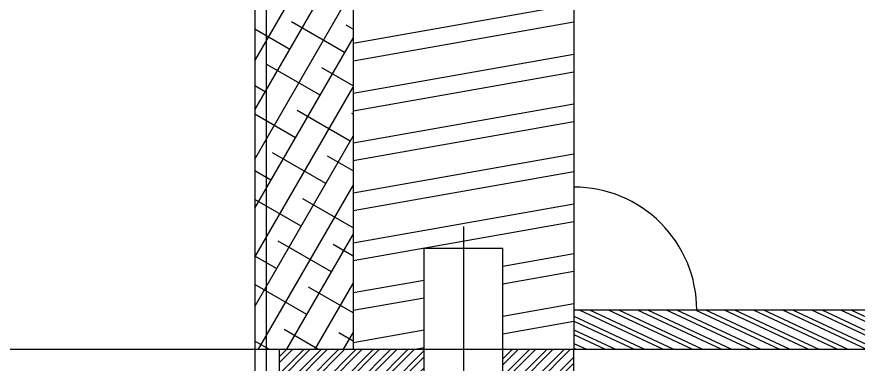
# Model space of a CAD drawing. Header units: millimetres. Extents: x 9612 to 23319, y 1863 to 14354.
# Drawn here: x 14317.1 to 14488.5, y 8415.6 to 8486.3 of the extents above; entities that cross this region are included whole.
import ezdxf

# ---------------------------------------------------------------- set-up
doc = ezdxf.new("R2010")
doc.units = ezdxf.units.MM
doc.header["$MEASUREMENT"] = 0

msp = doc.modelspace()

# ---------------------------------------------------------------- hatches: boundary and pattern name
at = {"linetype": 'Continuous'}
h = msp.add_hatch(dxfattribs=at)
h.set_pattern_fill('STEEL', color=256, scale=24, angle=110)
h.set_pattern_definition([(155, (-924.3922, 4786.142), (-1.05654565, -2.26576947), []), (155, (-925.5668, 4785.7146), (-1.05654565, -2.26576947), [])])
h.paths.add_polyline_path([(14200.6012, 8426.60356), (14075.6012, 8426.60356), (14075.6012, 8418.60356), (14200.6012, 8418.60356)])
h.paths.add_polyline_path([(14075.6012, 8426.60356), (14017.53046, 8426.60356), (14025.31558, 8418.60356), (14075.6012, 8418.60356)])
h.paths.add_polyline_path([(14555.6012, 8426.60356), (14430.6012, 8426.60356), (14430.6012, 8418.60356), (14555.6012, 8418.60356)])
h.paths.add_polyline_path([(14613.67194, 8426.60356), (14555.6012, 8426.60356), (14555.6012, 8418.60356), (14605.88683, 8418.60356)])
h = msp.add_hatch()
h.set_pattern_fill('STEEL', color=256, scale=24)
h.set_pattern_definition([(45, (13900.2342, 8221.2677), (-1.767767, 1.767767), []), (45, (13900.2342, 8222.5177), (-1.767767, 1.767767), [])])
h.paths.add_polyline_path([(14400.1012, 8418.60356), (14370.6012, 8418.60356), (14370.6012, 8403.60356), (14400.1012, 8403.60356)])
h.paths.add_polyline_path([(14430.6012, 8418.60356), (14416.1012, 8418.60356), (14416.1012, 8403.60356), (14430.6012, 8403.60356)])
h.paths.add_polyline_path([(14215.1012, 8418.60356), (14200.6012, 8418.60356), (14200.6012, 8403.60356), (14215.1012, 8403.60356)])
h.paths.add_polyline_path([(14260.6012, 8418.60356), (14231.1012, 8418.60356), (14231.1012, 8403.60356), (14260.6012, 8403.60356)])

# ---------------------------------------------------------------- linework, layer by layer
for p, q in [((14367.94221, 7061.05797), (14367.94221, 11654.85275)), ((14408.1012, 8443.59451), (14408.1012, 8398.64005)), ((14400.1012, 8403.60356), (14400.1012, 8439.10356)), ((14416.1012, 8439.10356), (14400.1012, 8439.10356)), ((14416.1012, 8403.60356), (14416.1012, 8439.10356))]:
    msp.add_line(p, q)
for p, q in [((14365.6012, 8739.88318), (14365.6012, 8343.64421)), ((14430.6012, 8590.51114), (14430.6012, 8418.60356)), ((14385.6012, 8568.60356), (14385.6012, 8418.60356)), ((14365.6012, 8477.30703), (14385.6012, 8511.94805)), ((14365.6012, 8467.30703), (14385.6012, 8501.94805)), ((14365.6012, 8457.30703), (14385.6012, 8491.94805)), ((14430.6012, 8488.75981), (14385.6012, 8480.8251)), ((14383.88156, 8478.96953), (14373.05624, 8485.21953)), ((14430.6012, 8485.16974), (14385.6012, 8477.23502)), ((14372.7213, 8479.63941), (14365.6012, 8483.7502)), ((14385.6012, 8483.7502), (14384.21649, 8484.54966)), ((14365.6012, 8447.30703), (14385.6012, 8481.94805)), ((14430.6012, 8478.60555), (14385.6012, 8470.67083)), ((14378.88156, 8470.30928), (14368.05624, 8476.55928)), ((14385.6012, 8472.20319), (14379.21649, 8475.88941)), ((14430.6012, 8475.01547), (14385.6012, 8467.08076)), ((14367.7213, 8470.97915), (14365.6012, 8472.20319)), ((14365.6012, 8437.30703), (14385.6012, 8471.94805)), ((14430.6012, 8468.45128), (14385.6012, 8460.51656)), ((14373.88156, 8461.64903), (14365.6012, 8466.42969)), ((14385.04181, 8460.97915), (14374.21649, 8467.22915)), ((14385.6012, 8466.42969), (14385.37675, 8466.55928)), ((14430.6012, 8464.8612), (14385.6012, 8456.92649)), ((14365.6012, 8427.30703), (14385.6012, 8461.94805)), ((14380.04181, 8452.3189), (14369.21649, 8458.5689)), ((14385.6012, 8454.88269), (14380.37675, 8457.89903)), ((14430.6012, 8458.29701), (14385.6012, 8450.3623)), ((14368.88156, 8452.98877), (14365.6012, 8454.88269)), ((14430.6012, 8454.70694), (14385.6012, 8446.77222)), ((14366.34975, 8418.60356), (14385.6012, 8451.94805)), ((14375.04181, 8443.65864), (14365.6012, 8449.10918)), ((14385.6012, 8443.33568), (14375.37675, 8449.23877)), ((14430.6012, 8448.14275), (14385.6012, 8440.20803)), ((14430.6012, 8444.55267), (14385.6012, 8436.61796)), ((14372.12326, 8418.60356), (14385.6012, 8441.94805)), ((14381.20206, 8434.32852), (14370.37675, 8440.57852)), ((14385.6012, 8437.56218), (14381.537, 8439.90864)), ((14370.04181, 8434.99839), (14365.6012, 8437.56218)), ((14430.6012, 8437.98848), (14416.1012, 8435.43174)), ((14430.6012, 8434.39841), (14416.1012, 8431.84166)), ((14376.20206, 8425.66826), (14365.6012, 8431.78867)), ((14377.89676, 8418.60356), (14385.6012, 8431.94805)), ((14400.1012, 8432.61051), (14385.6012, 8430.05377)), ((14385.6012, 8426.01517), (14376.537, 8431.24839)), ((14400.1012, 8429.02043), (14385.6012, 8426.46369)), ((14430.6012, 8427.83421), (14416.1012, 8425.27747)), ((14430.6012, 8426.60356), (14613.67194, 8426.60356)), ((14430.6012, 8424.24414), (14416.1012, 8421.6874)), ((14378.43849, 8418.60356), (14371.537, 8422.58814)), ((14385.6012, 8420.24167), (14382.69725, 8421.91826)), ((14383.67026, 8418.60356), (14385.6012, 8421.94805)), ((14400.1012, 8422.45624), (14385.6012, 8419.8995)), ((14368.43849, 8418.60356), (14365.6012, 8420.24167)), ((14025.31558, 8418.60356), (14605.88683, 8418.60356)), ((14370.6012, 8403.60356), (14370.6012, 8418.60356)), ((14400.1012, 8418.86617), (14398.6119, 8418.60356)), ((14430.6012, 8403.60356), (14430.6012, 8418.60356))]:
    msp.add_line(p, q, dxfattribs=at)
msp.add_ellipse((14430.6012, 8426.60356), major_axis=(-17.67767, 17.67767), ratio=1, start_param=3.926990817, end_param=5.497787144)

doc.saveas('drawing.dxf')
